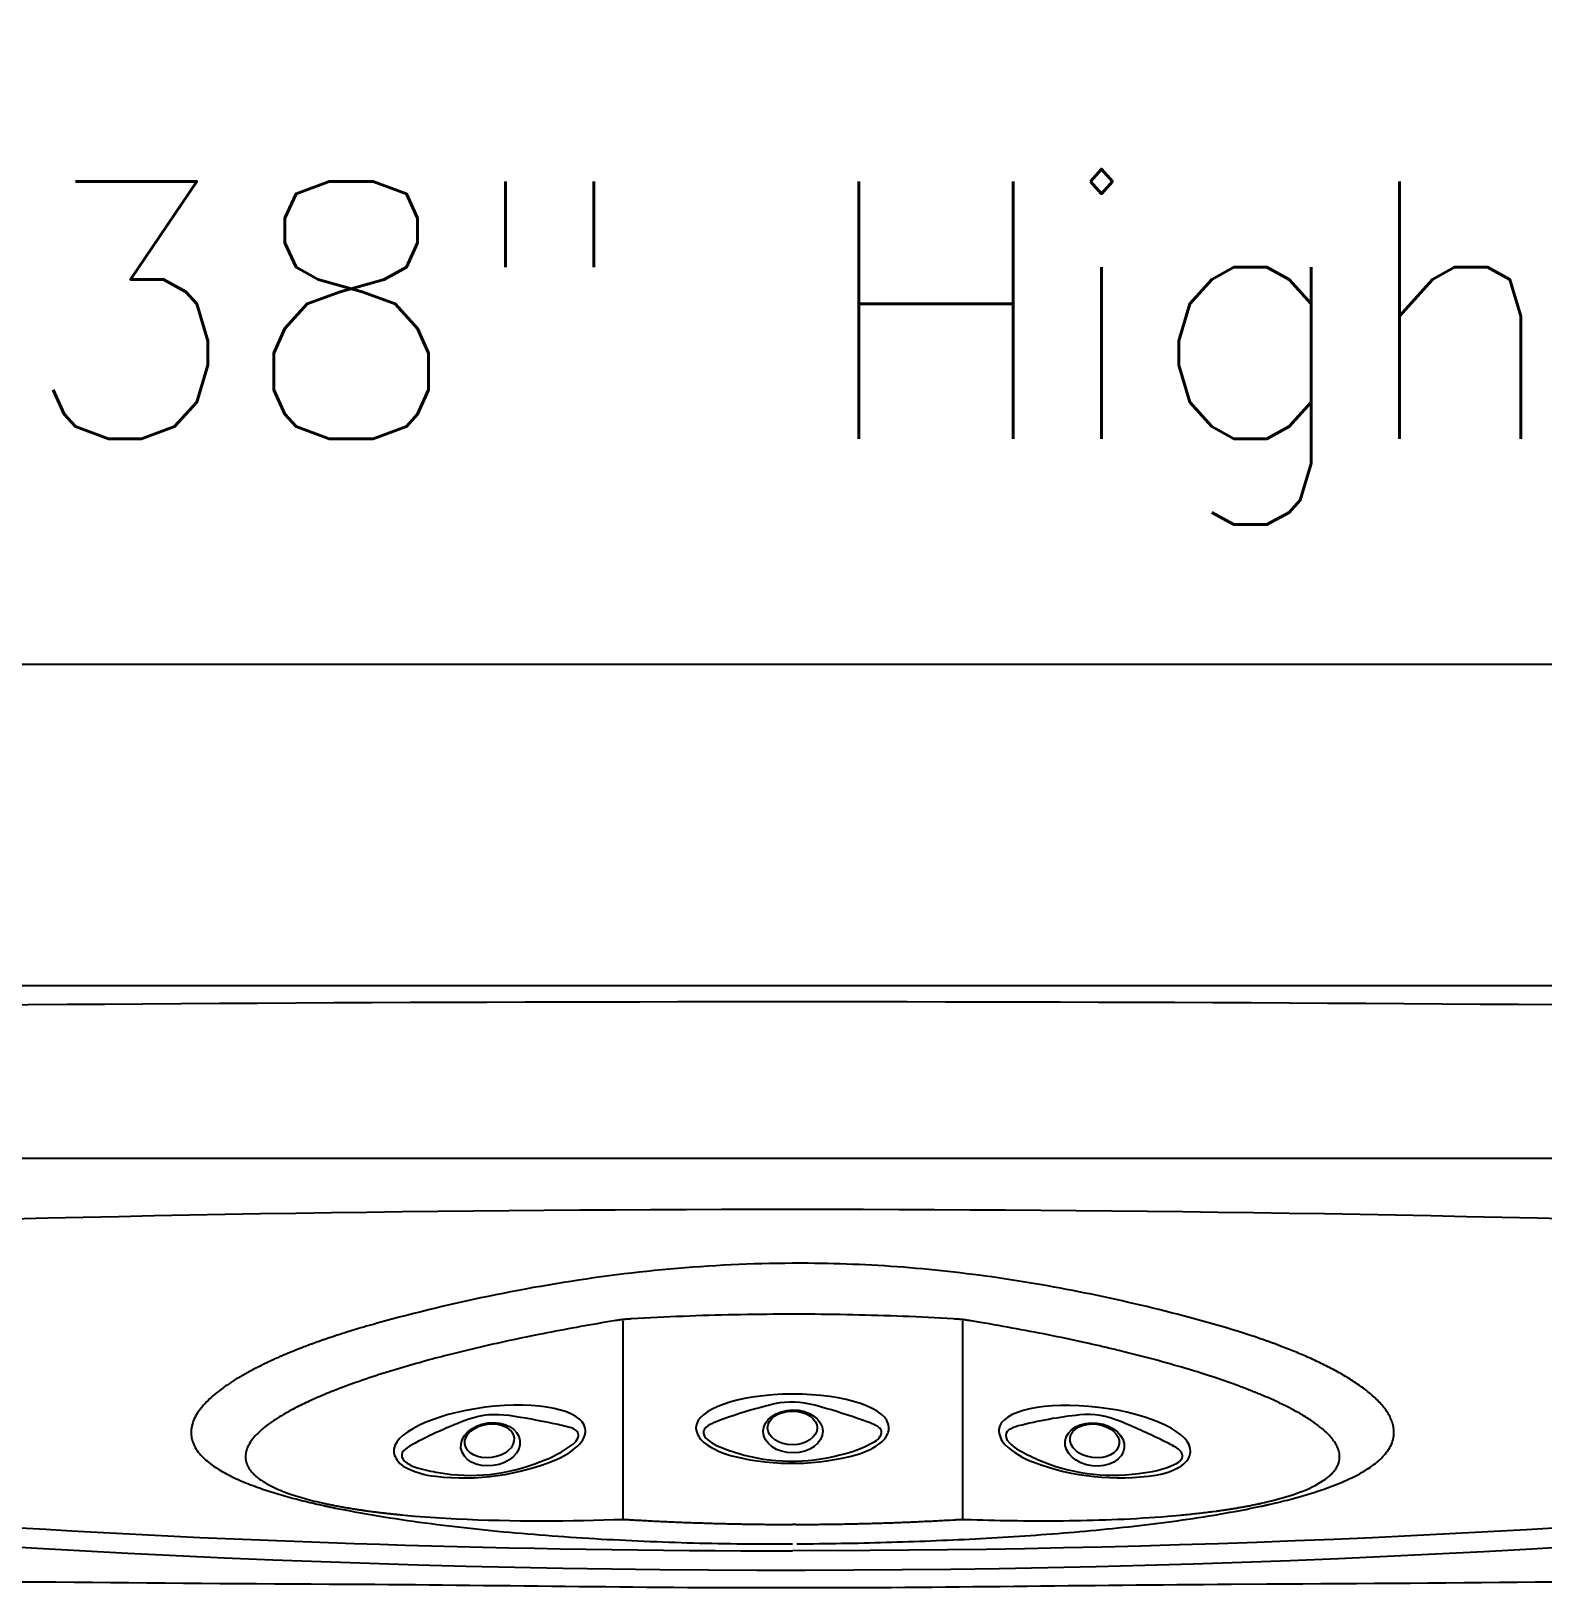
# Model space of a CAD drawing. Extents: x 938 to 1038, y 781 to 934.
# Drawn here: x 976.1 to 999.59, y 881.26 to 905.51 of the extents above; entities that cross this region are included whole.
import ezdxf
from ezdxf.enums import TextEntityAlignment as Align

# ---------------------------------------------------------------- set-up
doc = ezdxf.new("R2010")
doc.units = 0
doc.header["$MEASUREMENT"] = 0
doc.layers.add('1', color=4, linetype='Continuous')
doc.layers.add('DIM', color=3, linetype='Continuous')
doc.styles.add('SIMPLEX', font='simplex')

# ---------------------------------------------------------------- blocks, each defined once
blk = doc.blocks.new('LAMINAR JET')
at = {"layer": '1', "color": 3}
for centre, radius, start, end in [((1.241, -6.15), 6.753, 103.0743, 111.3342), ((-0.018, -0.885), 1.341, 74.4697, 101.5734), ((-2.882, -11.191), 12.038, 71.0951, 74.4697), ((-1.295, -0.016), 0.0968, 126.7187, 207.5341), ((-0.953, -0.474), 0.669, 113.084, 126.7187), ((-0.548, -4.378), 4.836, 68.0541, 71.0951), ((1.164, -0.128), 0.254, 47.9754, 68.0541), ((1.281, -0.017), 0.0938, 323.9282, 55.6348), ((-1.199, 0.035), 0.206, 207.5341, 226.7084), ((-0.96, 0.288), 0.555, 226.7084, 247.0325), ((0.086, 2.755), 3.234, 247.0325, 253.0982), ((0.358, 1.41), 1.812, 281.8013, 300.3281), ((1.183, 0.022), 0.198, 297.0399, 331.5876), ((-0.019, 2.409), 2.872, 253.0982, 285.0895)]:
    blk.add_arc(centre, radius, start, end, dxfattribs=at)
at = {"layer": '1', "color": 2}
for centre, radius, start, end in [((-1.173, 0.091), 0.337, 186.2403, 230.945), ((1.26, 0.051), 0.23, 336.7209, 4.0434), ((-0.636, 0.832), 1.251, 233.2076, 257.6241), ((0.706, 0.679), 1.077, 285.793, 308.441), ((1.176, 0.087), 0.321, 308.441, 336.7209), ((-0.017, 3.279), 3.775, 256.4079, 285.6074)]:
    blk.add_arc(centre, radius, start, end, dxfattribs=at)
blk.add_ellipse((-0.01, 0.062), major_axis=(-1.498, -0.005), ratio=0.345953, start_param=3.141593, end_param=6.283185, dxfattribs=at)
at = {"layer": '1', "color": 3}
for centre, major_axis, ratio in [((0, 0), (-0.462, -0.003), 0.723581), ((-0.009, 0.055), (-0.385, 0), 0.679186)]:
    blk.add_ellipse(centre, major_axis=major_axis, ratio=ratio, dxfattribs=at)
blk = doc.blocks.new('VISTA')
at = {"layer": '1', "color": 3}
blk.add_line((12.056, 88.435), (88.056, 88.435), dxfattribs=at)
at = {"layer": '1', "color": 3, "linetype": 'Continuous'}
for p, q in [((50.056, 86.799), (50.055, 86.799)), ((47.417, 85.904), (47.417, 82.816)), ((50.056, 86.007), (50.055, 86.007)), ((52.695, 85.904), (52.695, 82.816)), ((42.778, 84.757), (42.775, 84.756)), ((50.056, 82.74), (50.055, 82.74)), ((50.105, 82.741), (50.056, 82.74))]:
    blk.add_line(p, q, dxfattribs=at)
at = {"layer": '1'}
blk.add_lwpolyline([(0, 79.111), (0, 12, 0.414214), (12, 0), (88.112, 0, 0.414214), (100.112, 12), (100.112, 79.111, 0.414214), (88.112, 91.111), (12, 91.111, 0.414214)], format="xyb", close=True, dxfattribs=at)
at = {"layer": '1', "color": 3, "linetype": 'Continuous'}
for points in [[(50.055, 86.799), (49.936, 86.798), (49.817, 86.797), (49.697, 86.794), (49.578, 86.791), (49.459, 86.788), (49.34, 86.784), (49.22, 86.779), (49.101, 86.774), (48.982, 86.768), (48.863, 86.761), (48.744, 86.754), (48.625, 86.746), (48.506, 86.737), (48.387, 86.728), (48.268, 86.718), (48.149, 86.708), (48.031, 86.697), (47.912, 86.685), (47.793, 86.673), (47.675, 86.66), (47.556, 86.647), (47.438, 86.633), (47.32, 86.618), (47.202, 86.603), (47.083, 86.587), (46.965, 86.571), (46.848, 86.554), (46.73, 86.536), (46.612, 86.518), (46.495, 86.5), (46.377, 86.48), (46.26, 86.461), (46.143, 86.44), (46.025, 86.42), (45.908, 86.398), (45.792, 86.377), (45.675, 86.354), (45.558, 86.331), (45.442, 86.308), (45.326, 86.284), (45.21, 86.26), (45.094, 86.235), (44.978, 86.209), (44.862, 86.183), (44.747, 86.157), (44.631, 86.13), (44.516, 86.103), (44.401, 86.075), (44.286, 86.047), (44.172, 86.018), (44.057, 85.989), (43.943, 85.959), (43.829, 85.929), (43.602, 85.867)], [(50.108, 86.799), (50.106, 86.799), (50.103, 86.799), (50.1, 86.799), (50.098, 86.799), (50.095, 86.799), (50.093, 86.799), (50.09, 86.799), (50.087, 86.799), (50.085, 86.799), (50.082, 86.799), (50.08, 86.799), (50.077, 86.799), (50.074, 86.799), (50.072, 86.799), (50.069, 86.799), (50.067, 86.799), (50.064, 86.799), (50.061, 86.799), (50.056, 86.799)], [(57.337, 85.622), (57.246, 85.654), (57.154, 85.684), (57.062, 85.714), (56.97, 85.743), (56.877, 85.772), (56.784, 85.8), (56.691, 85.827), (56.598, 85.854), (56.504, 85.88), (56.41, 85.906), (56.316, 85.932), (56.222, 85.957), (56.128, 85.982), (56.034, 86.007), (55.939, 86.031), (55.844, 86.055), (55.749, 86.079), (55.654, 86.102), (55.559, 86.125), (55.464, 86.148), (55.369, 86.17), (55.274, 86.192), (55.178, 86.214), (55.083, 86.235), (54.987, 86.256), (54.891, 86.277), (54.795, 86.297), (54.7, 86.317), (54.603, 86.337), (54.507, 86.356), (54.411, 86.375), (54.315, 86.393), (54.218, 86.412), (54.122, 86.429), (54.025, 86.447), (53.928, 86.464), (53.831, 86.48), (53.734, 86.497), (53.637, 86.512), (53.54, 86.528), (53.443, 86.543), (53.346, 86.558), (53.249, 86.572), (53.151, 86.586), (53.054, 86.599), (52.956, 86.612), (52.859, 86.625), (52.761, 86.637), (52.663, 86.649), (52.566, 86.66), (52.468, 86.671), (52.37, 86.682), (52.272, 86.692), (52.174, 86.701), (52.076, 86.711), (51.978, 86.719), (51.88, 86.728), (51.781, 86.736), (51.683, 86.743), (51.585, 86.75), (51.487, 86.757), (51.388, 86.763), (51.29, 86.768), (51.192, 86.773), (51.093, 86.778), (50.995, 86.782), (50.896, 86.786), (50.798, 86.789), (50.699, 86.792), (50.601, 86.795), (50.502, 86.797), (50.404, 86.798), (50.305, 86.799), (50.108, 86.799)], [(43.602, 85.867), (43.56, 85.855), (43.518, 85.844), (43.476, 85.832), (43.434, 85.82), (43.393, 85.808), (43.351, 85.795), (43.31, 85.783), (43.268, 85.771), (43.227, 85.758), (43.185, 85.745), (43.144, 85.732), (43.103, 85.72), (43.062, 85.706), (43.02, 85.693), (42.979, 85.68), (42.938, 85.666), (42.897, 85.653), (42.857, 85.639), (42.775, 85.611)], [(47.278, 85.904), (47.214, 85.893), (47.15, 85.882), (47.086, 85.872), (47.022, 85.86), (46.957, 85.849), (46.893, 85.838), (46.828, 85.827), (46.764, 85.815), (46.699, 85.803), (46.634, 85.791), (46.569, 85.779), (46.504, 85.767), (46.439, 85.755), (46.374, 85.743), (46.309, 85.73), (46.244, 85.717), (46.179, 85.705), (46.114, 85.692), (45.983, 85.665)], [(47.556, 85.935), (47.542, 85.934), (47.528, 85.933), (47.514, 85.932), (47.5, 85.931), (47.486, 85.93), (47.472, 85.929), (47.458, 85.927), (47.444, 85.926), (47.43, 85.925), (47.417, 85.923), (47.403, 85.922), (47.389, 85.92), (47.375, 85.918), (47.361, 85.916), (47.347, 85.914), (47.333, 85.912), (47.319, 85.91), (47.305, 85.908), (47.278, 85.904)], [(50.055, 86.007), (49.955, 86.007), (49.855, 86.007), (49.755, 86.006), (49.655, 86.005), (49.555, 86.004), (49.455, 86.003), (49.355, 86.002), (49.255, 86), (49.155, 85.998), (49.055, 85.996), (48.955, 85.994), (48.855, 85.991), (48.755, 85.988), (48.655, 85.985), (48.555, 85.982), (48.455, 85.978), (48.355, 85.974), (48.255, 85.97), (48.155, 85.966), (48.055, 85.961), (47.955, 85.957), (47.855, 85.952), (47.756, 85.946), (47.556, 85.935)], [(50.11, 86.007), (50.107, 86.007), (50.104, 86.007), (50.102, 86.007), (50.099, 86.007), (50.096, 86.007), (50.094, 86.007), (50.091, 86.007), (50.088, 86.007), (50.086, 86.007), (50.083, 86.007), (50.08, 86.007), (50.078, 86.007), (50.075, 86.007), (50.072, 86.007), (50.07, 86.007), (50.067, 86.007), (50.064, 86.007), (50.061, 86.007), (50.056, 86.007)], [(52.556, 85.935), (52.458, 85.941), (52.361, 85.946), (52.263, 85.951), (52.165, 85.956), (52.068, 85.961), (51.97, 85.965), (51.872, 85.97), (51.774, 85.974), (51.677, 85.977), (51.579, 85.981), (51.481, 85.984), (51.383, 85.987), (51.285, 85.99), (51.187, 85.993), (51.089, 85.995), (50.991, 85.997), (50.893, 85.999), (50.796, 86.001), (50.698, 86.003), (50.6, 86.004), (50.502, 86.005), (50.404, 86.006), (50.306, 86.007), (50.11, 86.007)], [(52.834, 85.904), (52.821, 85.906), (52.807, 85.908), (52.793, 85.91), (52.779, 85.912), (52.765, 85.914), (52.751, 85.916), (52.737, 85.918), (52.723, 85.92), (52.71, 85.922), (52.696, 85.923), (52.682, 85.925), (52.668, 85.926), (52.654, 85.927), (52.64, 85.929), (52.626, 85.93), (52.612, 85.931), (52.598, 85.932), (52.584, 85.933), (52.556, 85.935)], [(54.587, 85.568), (54.517, 85.583), (54.447, 85.598), (54.377, 85.613), (54.307, 85.628), (54.237, 85.643), (54.167, 85.657), (54.097, 85.672), (54.027, 85.686), (53.957, 85.7), (53.887, 85.714), (53.817, 85.727), (53.747, 85.741), (53.677, 85.754), (53.607, 85.767), (53.537, 85.78), (53.467, 85.793), (53.397, 85.806), (53.327, 85.819), (53.256, 85.831), (53.186, 85.844), (53.116, 85.856), (53.046, 85.868), (52.975, 85.88), (52.834, 85.904)], [(42.775, 85.611), (42.763, 85.607), (42.75, 85.602), (42.738, 85.598), (42.725, 85.594), (42.713, 85.589), (42.7, 85.585), (42.687, 85.58), (42.675, 85.576), (42.662, 85.571), (42.65, 85.567), (42.638, 85.562), (42.625, 85.558), (42.613, 85.553), (42.6, 85.549), (42.588, 85.544), (42.575, 85.54), (42.563, 85.535), (42.55, 85.53), (42.538, 85.526), (42.526, 85.521), (42.513, 85.516), (42.501, 85.512), (42.489, 85.507), (42.464, 85.498)], [(45.983, 85.665), (45.918, 85.652), (45.853, 85.638), (45.788, 85.625), (45.723, 85.611), (45.658, 85.597), (45.593, 85.583), (45.528, 85.569), (45.464, 85.554), (45.399, 85.54), (45.334, 85.525), (45.27, 85.51), (45.206, 85.496), (45.141, 85.481), (45.077, 85.465), (45.013, 85.45), (44.95, 85.435), (44.886, 85.419), (44.823, 85.403), (44.696, 85.371)], [(57.65, 85.508), (57.638, 85.513), (57.625, 85.518), (57.613, 85.523), (57.601, 85.527), (57.588, 85.532), (57.576, 85.537), (57.563, 85.541), (57.551, 85.546), (57.538, 85.551), (57.526, 85.555), (57.513, 85.56), (57.501, 85.564), (57.488, 85.569), (57.475, 85.573), (57.463, 85.578), (57.45, 85.582), (57.438, 85.587), (57.425, 85.591), (57.413, 85.596), (57.4, 85.6), (57.387, 85.605), (57.375, 85.609), (57.362, 85.614), (57.337, 85.622)], [(42.464, 85.498), (42.443, 85.49), (42.423, 85.482), (42.402, 85.474), (42.381, 85.466), (42.361, 85.458), (42.34, 85.45), (42.32, 85.441), (42.3, 85.433), (42.279, 85.425), (42.259, 85.417), (42.239, 85.408), (42.218, 85.4), (42.198, 85.391), (42.178, 85.383), (42.158, 85.374), (42.138, 85.366), (42.118, 85.357), (42.097, 85.348), (42.077, 85.339), (42.057, 85.331), (42.038, 85.322), (42.018, 85.313), (41.998, 85.304), (41.978, 85.295), (41.958, 85.286), (41.939, 85.277), (41.919, 85.268), (41.899, 85.258), (41.88, 85.249), (41.86, 85.24), (41.841, 85.23), (41.821, 85.221), (41.802, 85.211), (41.782, 85.202), (41.763, 85.192), (41.744, 85.182), (41.725, 85.173), (41.706, 85.163), (41.687, 85.153), (41.668, 85.143), (41.649, 85.133), (41.63, 85.123), (41.611, 85.113), (41.593, 85.103), (41.574, 85.093), (41.555, 85.082), (41.537, 85.072), (41.519, 85.061), (41.5, 85.051), (41.482, 85.04), (41.464, 85.03), (41.446, 85.019), (41.428, 85.008), (41.393, 84.986)], [(44.696, 85.371), (44.649, 85.359), (44.602, 85.347), (44.554, 85.335), (44.506, 85.322), (44.457, 85.309), (44.408, 85.296), (44.358, 85.282), (44.308, 85.268), (44.258, 85.254), (44.207, 85.24), (44.156, 85.226), (44.105, 85.211), (44.054, 85.196), (44.002, 85.181), (43.95, 85.166), (43.898, 85.15), (43.846, 85.134), (43.793, 85.118), (43.741, 85.102), (43.689, 85.085), (43.636, 85.069), (43.584, 85.052), (43.531, 85.035), (43.479, 85.017), (43.427, 85), (43.374, 84.982), (43.322, 84.964), (43.271, 84.946), (43.168, 84.909)], [(55.124, 85.444), (55.097, 85.45), (55.07, 85.457), (55.043, 85.463), (55.016, 85.47), (54.99, 85.476), (54.963, 85.482), (54.936, 85.489), (54.909, 85.495), (54.882, 85.501), (54.855, 85.507), (54.829, 85.514), (54.802, 85.52), (54.775, 85.526), (54.748, 85.532), (54.721, 85.538), (54.694, 85.544), (54.667, 85.55), (54.64, 85.556), (54.587, 85.568)], [(56.945, 84.909), (56.886, 84.93), (56.826, 84.951), (56.767, 84.972), (56.707, 84.992), (56.647, 85.013), (56.588, 85.032), (56.528, 85.052), (56.467, 85.072), (56.407, 85.091), (56.347, 85.11), (56.286, 85.128), (56.226, 85.147), (56.165, 85.165), (56.105, 85.183), (56.044, 85.201), (55.983, 85.218), (55.922, 85.235), (55.861, 85.253), (55.8, 85.27), (55.739, 85.286), (55.678, 85.303), (55.616, 85.319), (55.555, 85.335), (55.494, 85.351), (55.432, 85.367), (55.371, 85.383), (55.309, 85.398), (55.247, 85.414), (55.124, 85.444)], [(59.4, 84.198), (59.399, 84.218), (59.396, 84.239), (59.392, 84.259), (59.388, 84.28), (59.383, 84.301), (59.377, 84.321), (59.37, 84.342), (59.362, 84.362), (59.353, 84.382), (59.344, 84.402), (59.334, 84.423), (59.323, 84.443), (59.312, 84.462), (59.299, 84.482), (59.286, 84.502), (59.273, 84.521), (59.259, 84.54), (59.244, 84.56), (59.228, 84.579), (59.213, 84.597), (59.196, 84.616), (59.179, 84.634), (59.162, 84.653), (59.144, 84.671), (59.126, 84.689), (59.108, 84.706), (59.089, 84.724), (59.069, 84.741), (59.049, 84.758), (59.029, 84.776), (59.009, 84.792), (58.988, 84.809), (58.967, 84.826), (58.946, 84.842), (58.925, 84.858), (58.903, 84.874), (58.881, 84.89), (58.858, 84.906), (58.836, 84.922), (58.813, 84.937), (58.79, 84.952), (58.767, 84.967), (58.743, 84.982), (58.72, 84.997), (58.696, 85.012), (58.672, 85.027), (58.648, 85.041), (58.624, 85.055), (58.599, 85.07), (58.575, 85.084), (58.55, 85.098), (58.525, 85.111), (58.5, 85.125), (58.475, 85.139), (58.45, 85.152), (58.424, 85.165), (58.399, 85.179), (58.373, 85.192), (58.347, 85.205), (58.322, 85.218), (58.296, 85.23), (58.27, 85.243), (58.244, 85.256), (58.217, 85.268), (58.191, 85.28), (58.165, 85.293), (58.138, 85.305), (58.112, 85.317), (58.085, 85.329), (58.058, 85.341), (58.032, 85.353), (58.005, 85.364), (57.978, 85.376), (57.951, 85.387), (57.924, 85.399), (57.897, 85.41), (57.87, 85.421), (57.842, 85.433), (57.815, 85.444), (57.788, 85.455), (57.76, 85.466), (57.733, 85.476), (57.705, 85.487), (57.65, 85.508)], [(41.393, 84.986), (41.362, 84.967), (41.331, 84.947), (41.301, 84.927), (41.271, 84.907), (41.242, 84.887), (41.213, 84.866), (41.185, 84.845), (41.156, 84.824), (41.129, 84.803), (41.102, 84.781), (41.075, 84.759), (41.049, 84.737), (41.024, 84.714), (40.999, 84.691), (40.975, 84.668), (40.952, 84.645), (40.929, 84.621), (40.907, 84.597), (40.886, 84.573), (40.866, 84.548), (40.847, 84.524), (40.829, 84.499), (40.812, 84.473), (40.796, 84.448), (40.782, 84.422), (40.768, 84.396), (40.756, 84.37), (40.745, 84.344), (40.736, 84.317), (40.728, 84.291), (40.722, 84.265), (40.717, 84.238), (40.714, 84.212), (40.712, 84.186), (40.712, 84.159), (40.713, 84.133), (40.716, 84.108), (40.72, 84.082), (40.726, 84.057), (40.733, 84.032), (40.742, 84.007), (40.752, 83.983), (40.764, 83.959), (40.777, 83.935), (40.791, 83.912), (40.806, 83.889), (40.823, 83.866), (40.84, 83.844), (40.858, 83.823), (40.878, 83.802), (40.898, 83.781), (40.919, 83.761), (40.941, 83.741), (40.964, 83.722), (40.987, 83.703), (41.011, 83.684), (41.036, 83.666), (41.061, 83.648), (41.087, 83.63), (41.113, 83.613), (41.14, 83.596), (41.168, 83.579), (41.196, 83.563), (41.224, 83.547), (41.253, 83.531), (41.282, 83.516), (41.311, 83.501), (41.341, 83.486), (41.371, 83.471), (41.402, 83.457), (41.433, 83.443), (41.464, 83.429), (41.495, 83.415), (41.527, 83.402), (41.559, 83.389), (41.591, 83.376), (41.623, 83.363), (41.656, 83.351), (41.689, 83.338), (41.722, 83.326), (41.755, 83.314), (41.788, 83.303), (41.822, 83.291), (41.856, 83.28), (41.889, 83.269), (41.923, 83.258), (41.958, 83.247), (41.992, 83.236), (42.026, 83.225), (42.061, 83.215), (42.096, 83.205), (42.13, 83.195), (42.165, 83.185), (42.2, 83.175), (42.236, 83.165), (42.271, 83.155), (42.306, 83.146), (42.342, 83.137), (42.377, 83.127), (42.413, 83.118), (42.449, 83.109), (42.485, 83.1), (42.521, 83.092), (42.557, 83.083), (42.593, 83.075), (42.629, 83.066), (42.666, 83.058), (42.702, 83.05), (42.775, 83.033)], [(43.168, 84.909), (43.148, 84.901), (43.128, 84.894), (43.108, 84.887), (43.088, 84.879), (43.068, 84.872), (43.049, 84.864), (43.029, 84.857), (43.009, 84.849), (42.99, 84.842), (42.97, 84.834), (42.951, 84.827), (42.931, 84.819), (42.912, 84.811), (42.893, 84.804), (42.874, 84.796), (42.854, 84.788), (42.835, 84.78), (42.816, 84.773), (42.778, 84.757)], [(57.337, 84.756), (57.318, 84.764), (57.298, 84.772), (57.279, 84.78), (57.259, 84.788), (57.24, 84.795), (57.22, 84.803), (57.201, 84.811), (57.181, 84.819), (57.162, 84.827), (57.142, 84.834), (57.122, 84.842), (57.103, 84.849), (57.083, 84.857), (57.063, 84.864), (57.044, 84.872), (57.024, 84.879), (57.004, 84.887), (56.984, 84.894), (56.945, 84.909)], [(42.775, 84.756), (42.746, 84.743), (42.717, 84.731), (42.688, 84.718), (42.659, 84.706), (42.63, 84.693), (42.602, 84.68), (42.574, 84.668), (42.546, 84.655), (42.518, 84.642), (42.491, 84.629), (42.463, 84.616), (42.436, 84.603), (42.409, 84.589), (42.381, 84.576), (42.353, 84.561), (42.324, 84.546), (42.295, 84.531), (42.265, 84.515), (42.235, 84.499), (42.205, 84.482), (42.175, 84.465), (42.145, 84.447), (42.115, 84.429), (42.085, 84.411), (42.055, 84.392), (42.025, 84.373), (41.996, 84.354), (41.967, 84.334), (41.91, 84.293)], [(58.107, 84.36), (58.087, 84.373), (58.067, 84.386), (58.047, 84.399), (58.026, 84.412), (58.005, 84.425), (57.985, 84.437), (57.964, 84.45), (57.943, 84.462), (57.921, 84.474), (57.9, 84.486), (57.878, 84.498), (57.857, 84.51), (57.835, 84.522), (57.813, 84.533), (57.791, 84.545), (57.769, 84.556), (57.747, 84.567), (57.725, 84.579), (57.703, 84.59), (57.68, 84.601), (57.658, 84.612), (57.635, 84.622), (57.613, 84.633), (57.59, 84.644), (57.567, 84.654), (57.545, 84.665), (57.522, 84.675), (57.499, 84.686), (57.476, 84.696), (57.453, 84.706), (57.43, 84.716), (57.407, 84.726), (57.383, 84.736), (57.337, 84.756)], [(41.875, 84.267), (41.849, 84.246), (41.823, 84.225), (41.799, 84.203), (41.775, 84.181), (41.752, 84.159), (41.729, 84.137), (41.708, 84.115), (41.688, 84.092), (41.669, 84.069), (41.652, 84.046), (41.635, 84.022), (41.62, 83.999), (41.607, 83.975), (41.595, 83.951), (41.584, 83.927), (41.575, 83.903), (41.568, 83.878), (41.562, 83.854), (41.556, 83.804)], [(41.91, 84.293), (41.908, 84.292), (41.907, 84.291), (41.905, 84.289), (41.903, 84.288), (41.901, 84.287), (41.9, 84.285), (41.898, 84.284), (41.896, 84.283), (41.894, 84.281), (41.893, 84.28), (41.891, 84.279), (41.889, 84.277), (41.887, 84.276), (41.886, 84.275), (41.884, 84.273), (41.882, 84.272), (41.88, 84.271), (41.879, 84.269), (41.875, 84.267)], [(57.485, 83.057), (57.522, 83.066), (57.559, 83.075), (57.597, 83.084), (57.634, 83.093), (57.671, 83.102), (57.707, 83.111), (57.744, 83.12), (57.781, 83.13), (57.817, 83.139), (57.854, 83.149), (57.89, 83.159), (57.926, 83.169), (57.963, 83.18), (57.999, 83.19), (58.034, 83.2), (58.07, 83.211), (58.106, 83.222), (58.141, 83.233), (58.176, 83.244), (58.212, 83.256), (58.247, 83.267), (58.281, 83.279), (58.316, 83.291), (58.35, 83.303), (58.385, 83.316), (58.419, 83.328), (58.453, 83.341), (58.486, 83.354), (58.52, 83.367), (58.553, 83.381), (58.586, 83.394), (58.618, 83.408), (58.651, 83.422), (58.683, 83.437), (58.714, 83.452), (58.746, 83.467), (58.777, 83.482), (58.807, 83.497), (58.838, 83.513), (58.868, 83.529), (58.897, 83.546), (58.926, 83.563), (58.955, 83.58), (58.983, 83.597), (59.01, 83.615), (59.037, 83.633), (59.064, 83.652), (59.089, 83.671), (59.115, 83.69), (59.139, 83.71), (59.163, 83.73), (59.186, 83.751), (59.208, 83.772), (59.229, 83.794), (59.249, 83.816), (59.269, 83.839), (59.287, 83.862), (59.304, 83.885), (59.32, 83.909), (59.335, 83.934), (59.348, 83.959), (59.36, 83.984), (59.371, 84.01), (59.38, 84.036), (59.387, 84.062), (59.393, 84.089), (59.397, 84.116), (59.4, 84.143), (59.4, 84.198)], [(58.556, 83.789), (58.556, 83.807), (58.554, 83.825), (58.552, 83.844), (58.548, 83.862), (58.544, 83.881), (58.538, 83.899), (58.532, 83.917), (58.525, 83.935), (58.516, 83.953), (58.507, 83.971), (58.497, 83.989), (58.487, 84.007), (58.475, 84.024), (58.463, 84.042), (58.45, 84.059), (58.437, 84.076), (58.423, 84.093), (58.409, 84.109), (58.394, 84.126), (58.378, 84.142), (58.362, 84.158), (58.346, 84.173), (58.329, 84.189), (58.312, 84.204), (58.295, 84.219), (58.277, 84.234), (58.259, 84.249), (58.241, 84.263), (58.223, 84.278), (58.204, 84.292), (58.185, 84.306), (58.166, 84.32), (58.146, 84.333), (58.107, 84.36)], [(41.556, 83.804), (41.556, 83.795), (41.556, 83.786), (41.556, 83.777), (41.557, 83.768), (41.558, 83.759), (41.559, 83.75), (41.56, 83.742), (41.562, 83.733), (41.563, 83.725), (41.565, 83.716), (41.568, 83.708), (41.57, 83.699), (41.573, 83.691), (41.576, 83.683), (41.579, 83.674), (41.582, 83.666), (41.586, 83.658), (41.59, 83.65), (41.593, 83.642), (41.598, 83.634), (41.602, 83.627), (41.607, 83.619), (41.611, 83.611), (41.616, 83.604), (41.621, 83.596), (41.627, 83.589), (41.632, 83.581), (41.638, 83.574), (41.65, 83.559)], [(58.339, 83.446), (58.354, 83.457), (58.368, 83.469), (58.382, 83.48), (58.396, 83.492), (58.409, 83.503), (58.421, 83.515), (58.434, 83.528), (58.445, 83.54), (58.456, 83.552), (58.467, 83.565), (58.477, 83.578), (58.487, 83.59), (58.496, 83.604), (58.504, 83.617), (58.512, 83.63), (58.519, 83.644), (58.526, 83.657), (58.532, 83.671), (58.542, 83.699)], [(58.542, 83.699), (58.543, 83.704), (58.545, 83.708), (58.546, 83.712), (58.547, 83.717), (58.548, 83.721), (58.549, 83.726), (58.55, 83.73), (58.551, 83.734), (58.552, 83.739), (58.552, 83.743), (58.553, 83.748), (58.554, 83.752), (58.554, 83.757), (58.555, 83.761), (58.555, 83.766), (58.555, 83.77), (58.556, 83.775), (58.556, 83.78), (58.556, 83.789)], [(41.65, 83.559), (41.655, 83.553), (41.66, 83.547), (41.666, 83.541), (41.671, 83.535), (41.677, 83.529), (41.683, 83.523), (41.689, 83.518), (41.695, 83.512), (41.701, 83.506), (41.707, 83.5), (41.713, 83.495), (41.719, 83.489), (41.726, 83.484), (41.732, 83.478), (41.739, 83.473), (41.746, 83.467), (41.753, 83.462), (41.76, 83.457), (41.774, 83.446)], [(41.774, 83.446), (41.801, 83.427), (41.829, 83.408), (41.858, 83.39), (41.888, 83.372), (41.919, 83.356), (41.95, 83.339), (41.982, 83.324), (42.014, 83.308), (42.046, 83.294), (42.078, 83.28), (42.11, 83.266), (42.142, 83.254), (42.174, 83.241), (42.207, 83.229), (42.239, 83.218), (42.273, 83.206), (42.306, 83.195), (42.34, 83.184), (42.375, 83.173), (42.41, 83.163), (42.445, 83.153), (42.481, 83.143), (42.517, 83.133), (42.553, 83.123), (42.589, 83.114), (42.626, 83.104), (42.663, 83.096), (42.7, 83.087), (42.775, 83.07)], [(57.337, 83.07), (57.391, 83.082), (57.446, 83.095), (57.5, 83.108), (57.555, 83.122), (57.611, 83.137), (57.666, 83.152), (57.72, 83.168), (57.775, 83.185), (57.828, 83.203), (57.881, 83.221), (57.934, 83.24), (57.985, 83.26), (58.035, 83.28), (58.083, 83.301), (58.13, 83.323), (58.176, 83.346), (58.22, 83.37), (58.261, 83.395), (58.339, 83.446)], [(42.775, 83.07), (42.78, 83.069), (42.785, 83.068), (42.789, 83.067), (42.794, 83.066), (42.799, 83.065), (42.803, 83.064), (42.808, 83.063), (42.813, 83.062), (42.817, 83.061), (42.822, 83.06), (42.827, 83.059), (42.832, 83.058), (42.836, 83.057), (42.841, 83.056), (42.846, 83.055), (42.85, 83.054), (42.855, 83.053), (42.86, 83.052), (42.869, 83.05)], [(42.775, 83.033), (42.786, 83.031), (42.796, 83.029), (42.806, 83.027), (42.817, 83.024), (42.827, 83.022), (42.837, 83.02), (42.848, 83.018), (42.858, 83.016), (42.869, 83.013), (42.879, 83.011), (42.889, 83.009), (42.9, 83.007), (42.91, 83.005), (42.921, 83.003), (42.931, 83), (42.941, 82.998), (42.952, 82.996), (42.962, 82.994), (42.983, 82.99)], [(42.869, 83.05), (42.887, 83.046), (42.905, 83.043), (42.923, 83.039), (42.94, 83.036), (42.958, 83.032), (42.976, 83.029), (42.994, 83.025), (43.012, 83.022), (43.029, 83.019), (43.047, 83.016), (43.065, 83.012), (43.083, 83.009), (43.101, 83.006), (43.118, 83.003), (43.136, 83), (43.154, 82.997), (43.172, 82.994), (43.189, 82.991), (43.225, 82.985)], [(42.983, 82.99), (43.072, 82.972), (43.162, 82.955), (43.252, 82.938), (43.342, 82.921), (43.432, 82.905), (43.523, 82.89), (43.614, 82.874), (43.705, 82.86), (43.797, 82.845), (43.888, 82.831), (43.98, 82.817), (44.072, 82.804), (44.164, 82.791), (44.256, 82.778), (44.349, 82.766), (44.442, 82.754), (44.534, 82.742), (44.627, 82.73), (44.721, 82.719), (44.814, 82.708), (44.907, 82.697), (45.001, 82.686), (45.094, 82.676), (45.188, 82.666), (45.282, 82.656), (45.375, 82.647), (45.469, 82.638), (45.564, 82.628), (45.658, 82.62), (45.752, 82.611), (45.846, 82.603), (45.941, 82.595), (46.035, 82.587), (46.13, 82.579), (46.225, 82.572), (46.32, 82.564), (46.415, 82.557), (46.51, 82.551), (46.605, 82.544), (46.7, 82.538), (46.795, 82.531), (46.89, 82.525), (46.986, 82.52), (47.081, 82.514), (47.177, 82.509), (47.272, 82.504), (47.368, 82.499), (47.463, 82.494), (47.559, 82.489), (47.654, 82.485), (47.75, 82.481), (47.845, 82.477), (47.941, 82.473), (48.037, 82.469), (48.132, 82.466), (48.228, 82.463), (48.324, 82.46), (48.42, 82.457), (48.516, 82.454), (48.612, 82.452), (48.708, 82.449), (48.804, 82.447), (48.9, 82.445), (48.996, 82.444), (49.093, 82.442), (49.189, 82.441), (49.285, 82.44), (49.381, 82.439), (49.478, 82.438), (49.574, 82.438), (49.67, 82.437), (49.766, 82.437), (49.863, 82.437), (50.055, 82.438)], [(43.225, 82.985), (43.237, 82.983), (43.25, 82.981), (43.262, 82.98), (43.274, 82.978), (43.287, 82.976), (43.299, 82.974), (43.311, 82.972), (43.324, 82.97), (43.336, 82.968), (43.348, 82.966), (43.36, 82.965), (43.373, 82.963), (43.385, 82.961), (43.397, 82.959), (43.409, 82.958), (43.421, 82.956), (43.433, 82.954), (43.445, 82.953), (43.469, 82.949)], [(43.469, 82.949), (43.488, 82.947), (43.507, 82.944), (43.526, 82.942), (43.544, 82.939), (43.563, 82.937), (43.581, 82.935), (43.599, 82.932), (43.618, 82.93), (43.636, 82.928), (43.654, 82.926), (43.673, 82.923), (43.691, 82.921), (43.71, 82.919), (43.728, 82.917), (43.747, 82.915), (43.765, 82.913), (43.784, 82.91), (43.803, 82.908), (43.821, 82.906), (43.84, 82.904), (43.859, 82.902), (43.878, 82.9), (43.897, 82.898), (43.915, 82.897), (43.934, 82.895), (43.953, 82.893), (43.972, 82.891), (43.991, 82.889), (44.029, 82.885)], [(50.121, 82.439), (50.208, 82.439), (50.295, 82.44), (50.382, 82.441), (50.469, 82.442), (50.555, 82.443), (50.642, 82.444), (50.729, 82.446), (50.816, 82.447), (50.903, 82.449), (50.989, 82.45), (51.076, 82.452), (51.163, 82.454), (51.25, 82.456), (51.336, 82.458), (51.423, 82.461), (51.51, 82.463), (51.596, 82.465), (51.683, 82.468), (51.769, 82.471), (51.856, 82.474), (51.943, 82.477), (52.029, 82.48), (52.116, 82.483), (52.202, 82.486), (52.289, 82.49), (52.375, 82.494), (52.461, 82.497), (52.548, 82.501), (52.634, 82.505), (52.72, 82.509), (52.807, 82.514), (52.893, 82.518), (52.979, 82.523), (53.065, 82.527), (53.151, 82.532), (53.237, 82.537), (53.323, 82.542), (53.409, 82.548), (53.495, 82.553), (53.581, 82.559), (53.666, 82.564), (53.752, 82.57), (53.837, 82.576), (53.923, 82.582), (54.008, 82.589), (54.094, 82.595), (54.179, 82.602), (54.264, 82.609), (54.349, 82.616), (54.434, 82.623), (54.519, 82.63), (54.604, 82.638), (54.689, 82.646), (54.774, 82.654), (54.858, 82.662), (54.943, 82.67), (55.027, 82.679), (55.112, 82.687), (55.196, 82.696), (55.28, 82.705), (55.364, 82.715), (55.448, 82.725), (55.532, 82.734), (55.616, 82.744), (55.7, 82.755), (55.783, 82.765), (55.867, 82.776), (55.95, 82.787), (56.033, 82.799), (56.116, 82.81), (56.199, 82.822), (56.282, 82.834), (56.364, 82.847), (56.447, 82.86), (56.529, 82.873), (56.611, 82.886), (56.692, 82.9), (56.774, 82.914), (56.855, 82.929), (56.936, 82.944), (57.017, 82.959), (57.097, 82.975), (57.177, 82.991), (57.337, 83.024)], [(56.08, 82.885), (56.109, 82.888), (56.137, 82.891), (56.165, 82.893), (56.193, 82.896), (56.222, 82.899), (56.25, 82.902), (56.278, 82.905), (56.306, 82.908), (56.335, 82.911), (56.363, 82.914), (56.391, 82.918), (56.419, 82.921), (56.447, 82.924), (56.475, 82.928), (56.503, 82.931), (56.531, 82.935), (56.559, 82.938), (56.587, 82.942), (56.643, 82.949)], [(56.643, 82.949), (56.66, 82.952), (56.678, 82.954), (56.695, 82.956), (56.713, 82.959), (56.73, 82.961), (56.747, 82.964), (56.765, 82.967), (56.782, 82.969), (56.799, 82.972), (56.817, 82.974), (56.834, 82.977), (56.851, 82.98), (56.868, 82.982), (56.885, 82.985), (56.902, 82.988), (56.919, 82.99), (56.936, 82.993), (56.953, 82.996), (56.97, 82.999), (56.986, 83.002), (57.003, 83.005), (57.02, 83.008), (57.037, 83.011), (57.053, 83.013), (57.07, 83.016), (57.086, 83.02), (57.103, 83.023), (57.12, 83.026), (57.137, 83.029), (57.155, 83.032), (57.172, 83.036), (57.19, 83.039), (57.207, 83.043), (57.243, 83.05)], [(57.243, 83.05), (57.247, 83.051), (57.252, 83.052), (57.257, 83.053), (57.261, 83.054), (57.266, 83.055), (57.271, 83.056), (57.276, 83.057), (57.28, 83.058), (57.285, 83.059), (57.29, 83.06), (57.294, 83.061), (57.299, 83.062), (57.304, 83.063), (57.308, 83.064), (57.313, 83.065), (57.318, 83.066), (57.323, 83.067), (57.327, 83.068), (57.337, 83.07)], [(57.337, 83.024), (57.343, 83.025), (57.349, 83.027), (57.355, 83.028), (57.361, 83.029), (57.367, 83.031), (57.373, 83.032), (57.379, 83.033), (57.384, 83.035), (57.39, 83.036), (57.396, 83.037), (57.402, 83.039), (57.408, 83.04), (57.414, 83.041), (57.42, 83.042), (57.426, 83.044), (57.432, 83.045), (57.438, 83.046), (57.444, 83.048), (57.449, 83.049), (57.455, 83.05), (57.461, 83.052), (57.467, 83.053), (57.473, 83.055), (57.485, 83.057)], [(44.029, 82.885), (44.187, 82.871), (44.347, 82.859), (44.508, 82.847), (44.671, 82.837), (44.835, 82.828), (44.999, 82.821), (45.164, 82.814), (45.33, 82.809), (45.496, 82.805), (45.662, 82.801), (45.828, 82.799), (45.994, 82.798), (46.159, 82.797), (46.323, 82.798), (46.486, 82.799), (46.647, 82.801), (46.808, 82.804), (46.966, 82.808), (47.278, 82.816)], [(47.278, 82.816), (47.292, 82.817), (47.305, 82.817), (47.319, 82.818), (47.333, 82.818), (47.347, 82.818), (47.361, 82.818), (47.375, 82.818), (47.389, 82.818), (47.403, 82.818), (47.417, 82.818), (47.43, 82.818), (47.444, 82.817), (47.458, 82.817), (47.472, 82.817), (47.486, 82.816), (47.5, 82.816), (47.514, 82.815), (47.528, 82.814), (47.556, 82.813)], [(47.556, 82.813), (47.585, 82.811), (47.613, 82.809), (47.642, 82.808), (47.67, 82.806), (47.699, 82.805), (47.727, 82.803), (47.756, 82.801), (47.785, 82.8), (47.813, 82.798), (47.842, 82.797), (47.871, 82.795), (47.9, 82.794), (47.929, 82.792), (47.957, 82.791), (47.986, 82.79), (48.015, 82.788), (48.044, 82.787), (48.073, 82.786), (48.102, 82.784), (48.131, 82.783), (48.161, 82.782), (48.19, 82.78), (48.219, 82.779), (48.248, 82.778), (48.277, 82.777), (48.306, 82.775), (48.336, 82.774), (48.365, 82.773), (48.394, 82.772), (48.424, 82.771), (48.453, 82.77), (48.482, 82.769), (48.512, 82.768), (48.541, 82.767), (48.57, 82.766), (48.6, 82.765), (48.629, 82.764), (48.659, 82.763), (48.688, 82.762), (48.718, 82.761), (48.747, 82.76), (48.777, 82.759), (48.806, 82.758), (48.836, 82.757), (48.866, 82.757), (48.895, 82.756), (48.925, 82.755), (48.955, 82.754), (48.984, 82.754), (49.014, 82.753), (49.044, 82.752), (49.073, 82.751), (49.103, 82.751), (49.133, 82.75), (49.162, 82.75), (49.192, 82.749), (49.222, 82.748), (49.252, 82.748), (49.281, 82.747), (49.311, 82.747), (49.341, 82.746), (49.371, 82.746), (49.4, 82.745), (49.43, 82.745), (49.46, 82.745), (49.49, 82.744), (49.519, 82.744), (49.549, 82.743), (49.579, 82.743), (49.609, 82.743), (49.639, 82.742), (49.668, 82.742), (49.698, 82.742), (49.728, 82.742), (49.758, 82.741), (49.788, 82.741), (49.817, 82.741), (49.847, 82.741), (49.877, 82.741), (49.907, 82.741), (49.936, 82.741), (49.966, 82.741), (49.996, 82.741), (50.055, 82.74)], [(50.105, 82.741), (50.134, 82.741), (50.164, 82.741), (50.193, 82.741), (50.222, 82.741), (50.251, 82.741), (50.28, 82.741), (50.31, 82.741), (50.339, 82.741), (50.368, 82.742), (50.397, 82.742), (50.426, 82.742), (50.456, 82.742), (50.485, 82.743), (50.514, 82.743), (50.543, 82.743), (50.573, 82.743), (50.602, 82.744), (50.631, 82.744), (50.66, 82.745), (50.689, 82.745), (50.719, 82.745), (50.748, 82.746), (50.777, 82.746), (50.806, 82.747), (50.835, 82.747), (50.865, 82.748), (50.894, 82.748), (50.923, 82.749), (50.952, 82.75), (50.981, 82.75), (51.01, 82.751), (51.039, 82.751), (51.069, 82.752), (51.098, 82.753), (51.127, 82.753), (51.156, 82.754), (51.185, 82.755), (51.214, 82.756), (51.243, 82.756), (51.272, 82.757), (51.301, 82.758), (51.33, 82.759), (51.359, 82.76), (51.388, 82.761), (51.417, 82.762), (51.446, 82.762), (51.475, 82.763), (51.504, 82.764), (51.533, 82.765), (51.562, 82.766), (51.59, 82.767), (51.619, 82.768), (51.648, 82.769), (51.677, 82.77), (51.706, 82.772), (51.734, 82.773), (51.763, 82.774), (51.792, 82.775), (51.82, 82.776), (51.849, 82.777), (51.878, 82.778), (51.906, 82.78), (51.935, 82.781), (51.963, 82.782), (51.992, 82.783), (52.02, 82.785), (52.049, 82.786), (52.077, 82.787), (52.106, 82.789), (52.134, 82.79), (52.162, 82.791), (52.191, 82.793), (52.219, 82.794), (52.247, 82.796), (52.276, 82.797), (52.304, 82.799), (52.332, 82.8), (52.36, 82.802), (52.388, 82.803), (52.416, 82.805), (52.444, 82.806), (52.472, 82.808), (52.5, 82.809), (52.556, 82.813)], [(52.556, 82.813), (52.57, 82.814), (52.584, 82.814), (52.598, 82.815), (52.612, 82.816), (52.626, 82.816), (52.64, 82.817), (52.654, 82.817), (52.668, 82.817), (52.682, 82.818), (52.696, 82.818), (52.71, 82.818), (52.723, 82.818), (52.737, 82.818), (52.751, 82.818), (52.765, 82.818), (52.779, 82.818), (52.793, 82.818), (52.807, 82.817), (52.834, 82.816)], [(52.834, 82.816), (52.924, 82.814), (53.013, 82.811), (53.103, 82.809), (53.192, 82.806), (53.282, 82.804), (53.371, 82.803), (53.46, 82.801), (53.55, 82.8), (53.639, 82.799), (53.728, 82.798), (53.817, 82.798), (53.906, 82.797), (53.995, 82.797), (54.084, 82.798), (54.173, 82.798), (54.263, 82.799), (54.354, 82.8), (54.446, 82.801), (54.539, 82.803), (54.632, 82.805), (54.727, 82.807), (54.822, 82.81), (54.917, 82.813), (55.013, 82.817), (55.11, 82.821), (55.207, 82.825), (55.304, 82.83), (55.401, 82.835), (55.498, 82.841), (55.596, 82.847), (55.693, 82.854), (55.79, 82.861), (55.887, 82.868), (56.08, 82.885)], [(37.48, 82.424), (38.229, 82.378), (38.978, 82.336), (39.728, 82.296), (40.478, 82.258), (41.228, 82.224), (41.979, 82.192), (42.73, 82.164), (43.481, 82.138), (44.233, 82.115), (44.985, 82.094), (45.737, 82.077), (46.489, 82.062), (47.242, 82.05), (47.995, 82.041), (48.748, 82.035), (49.501, 82.032), (50.254, 82.031), (51.008, 82.034), (51.761, 82.039), (52.515, 82.047), (53.268, 82.057), (54.022, 82.071), (54.775, 82.088), (55.529, 82.107), (56.282, 82.129), (57.036, 82.154), (57.789, 82.182), (58.541, 82.213), (59.293, 82.246), (60.044, 82.282), (60.795, 82.322), (61.545, 82.363), (62.294, 82.408)], [(38.056, 82.688), (38.454, 82.665), (38.852, 82.642), (39.251, 82.62), (39.65, 82.599), (40.048, 82.579), (40.447, 82.559), (40.847, 82.54), (41.246, 82.522), (41.645, 82.505), (42.045, 82.489), (42.445, 82.473), (42.844, 82.459), (43.244, 82.445), (43.645, 82.432), (44.045, 82.419), (44.445, 82.408), (44.845, 82.397), (45.246, 82.387), (45.646, 82.378), (46.047, 82.37), (46.448, 82.362), (46.849, 82.355), (47.249, 82.349), (47.65, 82.344), (48.051, 82.34), (48.452, 82.336), (48.853, 82.334), (49.254, 82.332), (50.056, 82.33)], [(62.056, 82.693), (61.459, 82.658), (60.861, 82.624), (60.263, 82.593), (59.665, 82.563), (59.066, 82.535), (58.467, 82.509), (57.868, 82.484), (57.268, 82.462), (56.668, 82.441), (56.068, 82.422), (55.467, 82.404), (54.867, 82.389), (54.266, 82.375), (53.665, 82.363), (53.063, 82.353), (52.462, 82.345), (51.861, 82.339), (51.259, 82.334), (50.056, 82.33)]]:
    blk.add_lwpolyline(points, dxfattribs=at)
at = {"layer": '1', "color": 2}
for points in [[(43.142, 81.807), (42.858, 81.809), (42.575, 81.811), (42.292, 81.812), (42.008, 81.814), (41.725, 81.816), (41.442, 81.818), (41.159, 81.82), (40.875, 81.822), (40.592, 81.824), (40.309, 81.826), (40.026, 81.828), (39.743, 81.831), (39.46, 81.833), (39.177, 81.836), (38.894, 81.838), (38.611, 81.841), (38.329, 81.843), (38.046, 81.846), (37.48, 81.851)], [(56.871, 81.807), (56.66, 81.806), (56.449, 81.804), (56.238, 81.803), (56.027, 81.801), (55.816, 81.799), (55.605, 81.797), (55.393, 81.795), (55.182, 81.793), (54.971, 81.791), (54.76, 81.789), (54.548, 81.787), (54.337, 81.784), (54.126, 81.782), (53.915, 81.78), (53.703, 81.777), (53.492, 81.775), (53.281, 81.773), (53.07, 81.771), (52.858, 81.769), (52.647, 81.767), (52.436, 81.765), (52.225, 81.763), (52.014, 81.761), (51.802, 81.76), (51.591, 81.758), (51.38, 81.757), (51.169, 81.756), (50.957, 81.755), (50.746, 81.754), (50.535, 81.754), (50.323, 81.753), (50.112, 81.753), (49.901, 81.753), (49.69, 81.753), (49.478, 81.754), (49.267, 81.754), (49.056, 81.755), (48.845, 81.756), (48.633, 81.757), (48.422, 81.758), (48.211, 81.76), (48, 81.761), (47.788, 81.763), (47.577, 81.765), (47.366, 81.767), (47.155, 81.769), (46.943, 81.771), (46.732, 81.773), (46.521, 81.775), (46.31, 81.778), (46.098, 81.78), (45.887, 81.782), (45.676, 81.785), (45.465, 81.787), (45.253, 81.789), (45.042, 81.791), (44.831, 81.794), (44.62, 81.796), (44.409, 81.798), (44.197, 81.8), (43.986, 81.802), (43.775, 81.803), (43.564, 81.805), (43.142, 81.807)], [(61.872, 81.844), (61.595, 81.841), (61.317, 81.839), (61.039, 81.836), (60.762, 81.834), (60.484, 81.832), (60.207, 81.829), (59.929, 81.827), (59.651, 81.825), (59.373, 81.823), (59.095, 81.821), (58.817, 81.819), (58.54, 81.817), (58.262, 81.815), (57.984, 81.813), (57.706, 81.812), (57.428, 81.81), (56.871, 81.807)]]:
    blk.add_lwpolyline(points, dxfattribs=at)
at = {"layer": '1', "color": 3}
blk.add_arc((50.056, -1410.853), 1501.714, 88.550238, 91.449766, dxfattribs=at)
at = {"layer": '1', "color": 2}
blk.add_arc((50.056, -406.741), 494.375, 85.91134, 94.0887, dxfattribs=at)
at = {"layer": '1', "color": 1}
for p, rotation in [((45.363, 83.986), 6.99999999999914), ((54.752, 83.983), 353.0000000000009)]:
    blk.add_blockref('LAMINAR JET', p, dxfattribs=dict(at, rotation=rotation))
blk.add_blockref('LAMINAR JET', (50.063, 84.186), dxfattribs=at)

msp = doc.modelspace()

# ---------------------------------------------------------------- linework, layer by layer
at = {"layer": 'DIM', "color": 4}
msp.add_lwpolyline([(957.6, 895.675), (1018.266, 895.675), (1018.266, 933.58), (957.6, 933.58)], close=True, dxfattribs=at)

# ---------------------------------------------------------------- block references
at = {"layer": '1'}
msp.add_blockref('VISTA', (937.877, 799.564), dxfattribs=at)

# ---------------------------------------------------------------- texts
at = {"layer": 'DIM', "style": 'SIMPLEX'}
msp.add_text('38" High', height=4, dxfattribs=at).set_placement((987.933, 899.175), align=Align.CENTER)

doc.saveas('drawing.dxf')
